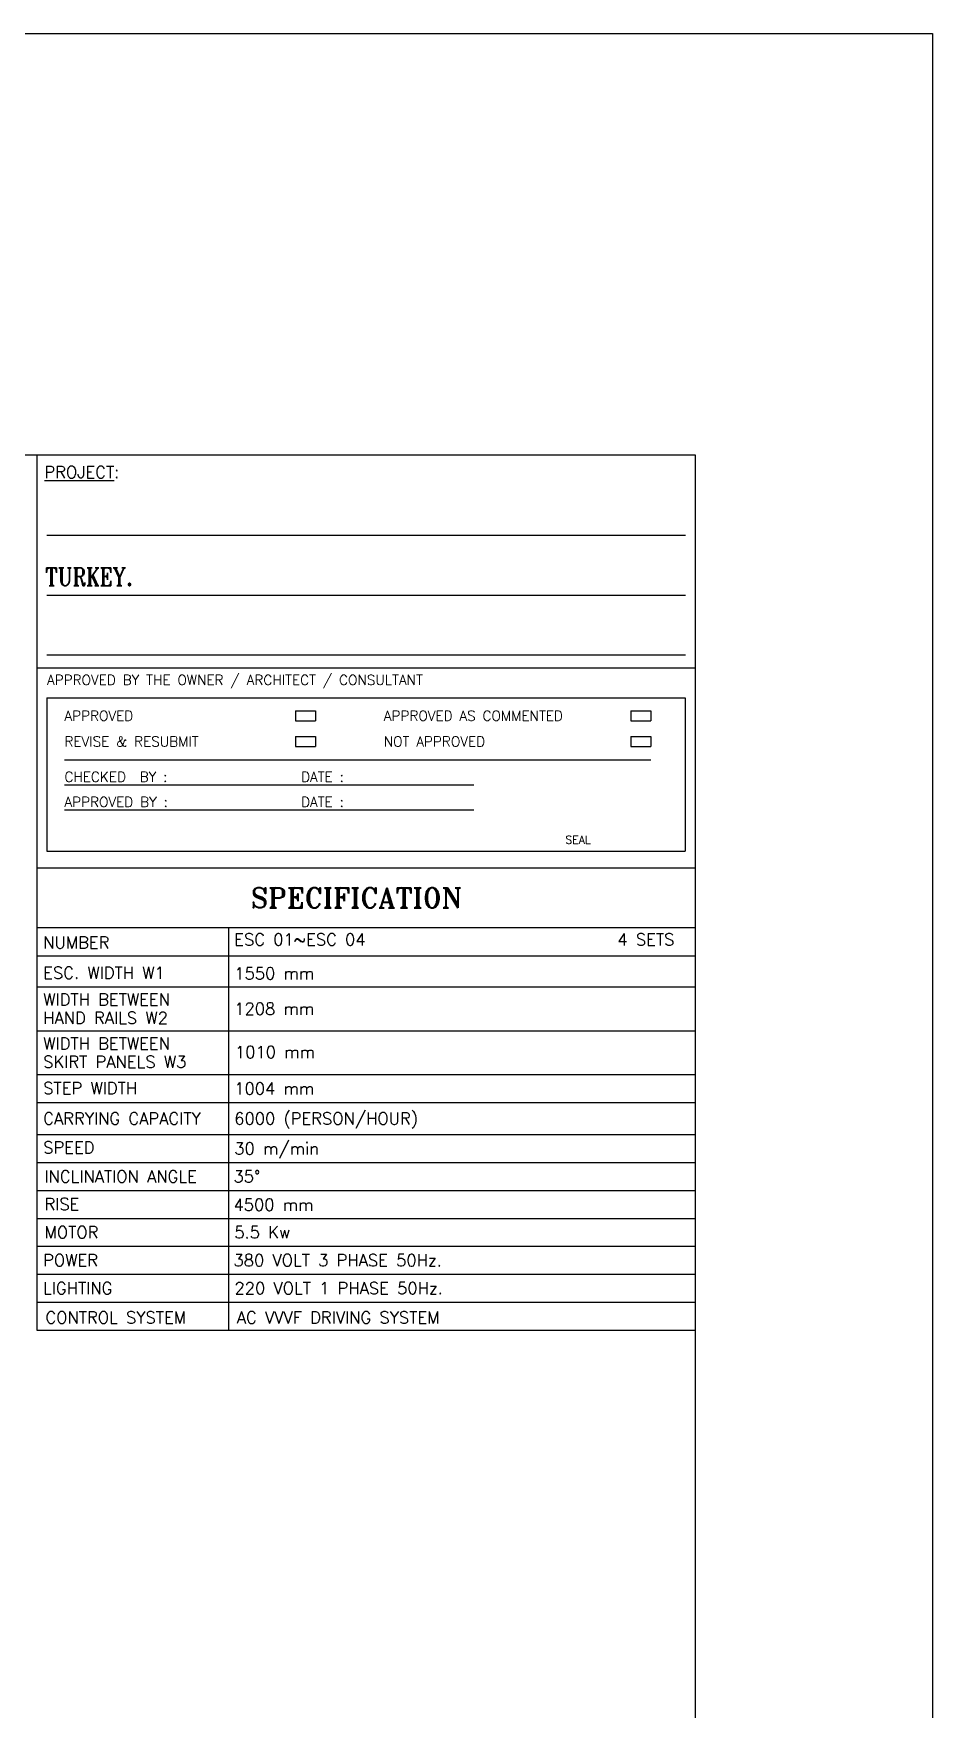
# Model space of a CAD drawing. Header units: millimetres. Extents: x -106996 to 276536, y -21995 to 37993.
# Drawn here: x 265274 to 276536, y -3571 to 17417 of the extents above; entities that cross this region are included whole.
import ezdxf

# ---------------------------------------------------------------- set-up
doc = ezdxf.new("R2010")
doc.units = ezdxf.units.MM
doc.header["$LTSCALE"] = 100
doc.layers.get('0').update_dxf_attribs({"color": 3})
for name, color, linetype in [('1', 2, 'Continuous'), ('TIT-TEXT', 7, 'Continuous'), ('TITLEBLOCK', 7, 'Continuous')]:
    doc.layers.add(name, color=color, linetype=linetype)
doc.styles.add('F1', font='romant.shx', dxfattribs={"width": 0.85})
doc.styles.add('F2', font='romand.shx')

msp = doc.modelspace()

# ---------------------------------------------------------------- linework, layer by layer
at = {"color": 1}
msp.add_lwpolyline([(-96046.149708, 17417.2504019), (276536.0041229, 17417.2504019), (276536.0041229, -21995.3976347), (-96046.149708, -21995.3976347)], close=True, dxfattribs=at)
at = {"layer": '1', "color": 3}
for p, q in [((265315.3740896, 12134.950164), (265315.3740896, 6968.4723963)), ((265315.3740896, 6968.4723963), (265315.3740896, 1179.529807)), ((265315.3740896, 1179.529807), (273565.3810158, 1179.529807))]:
    msp.add_line(p, q, dxfattribs=at)
at = {"layer": '1'}
for p, q in [((273565.3810158, 6218.6682189), (265315.3740896, 6218.6682189)), ((267721.0228547, 1179.529807), (267721.0228547, 6218.6682189)), ((265315.3740896, 5868.6682189), (273565.3810158, 5868.6682189)), ((265315.3740896, 5479.529807), (273565.3810158, 5479.529807)), ((265315.3740896, 4929.529807), (273565.3810158, 4929.529807)), ((265315.3740896, 4379.529807), (273565.3810158, 4379.529807)), ((265315.3740896, 4029.529807), (273565.3810158, 4029.529807)), ((265315.3740896, 3629.529807), (273565.3810158, 3629.529807)), ((265315.3740896, 3279.529807), (273565.3810158, 3279.529807)), ((265315.3740896, 2929.529807), (273565.3810158, 2929.529807)), ((265315.3740896, 2579.529807), (273565.3810158, 2579.529807)), ((265315.3740896, 2229.529807), (273565.3810158, 2229.529807)), ((265315.3740896, 1879.529807), (273565.3810158, 1879.529807)), ((265315.3740896, 1529.529807), (273565.3810158, 1529.529807))]:
    msp.add_line(p, q, dxfattribs=at)
at = {"layer": 'TITLEBLOCK', "color": 2}
for p, q in [((265440.3740896, 11135.1459866), (273440.3755021, 11135.1459866)), ((265440.3740896, 10385.1459866), (273440.3755021, 10385.1459866)), ((265440.3740896, 9635.1459866), (273440.3755021, 9635.1459866))]:
    msp.add_line(p, q, dxfattribs=at)
at = {"layer": 'TITLEBLOCK', "color": 3, "ltscale": 150}
msp.add_line((273565.3810158, 9468.4793199), (265315.3740896, 9468.4793199), dxfattribs=at)
at = {"layer": 'TITLEBLOCK'}
for p, q in [((265442.6168845, 9095.9828006), (273438.1327071, 9095.9828006)), ((265442.6168845, 9095.9828006), (265442.6168845, 7178.95431)), ((273438.1327071, 9095.9828006), (273438.1327071, 7178.95431)), ((268558.086489, 8935.2717586), (268808.086489, 8935.2717586)), ((268558.086489, 8935.2717586), (268558.086489, 8810.2717586)), ((268808.086489, 8935.2717586), (268808.086489, 8810.2717586)), ((272758.713654, 8935.2717586), (273008.713654, 8935.2717586)), ((272758.713654, 8935.2717586), (272758.713654, 8810.2717586)), ((273008.713654, 8935.2717586), (273008.713654, 8810.2717586)), ((268558.086489, 8810.2717586), (268808.086489, 8810.2717586)), ((268558.086489, 8613.4581842), (268808.086489, 8613.4581842)), ((268558.086489, 8613.4581842), (268558.086489, 8488.4581842)), ((268808.086489, 8613.4581842), (268808.086489, 8488.4581842)), ((272758.713654, 8810.2717586), (273008.713654, 8810.2717586)), ((272758.713654, 8613.4581842), (273008.713654, 8613.4581842)), ((272758.713654, 8613.4581842), (272758.713654, 8488.4581842)), ((273008.713654, 8613.4581842), (273008.713654, 8488.4581842)), ((268558.086489, 8488.4581842), (268808.086489, 8488.4581842)), ((272758.713654, 8488.4581842), (273008.713654, 8488.4581842)), ((265660.9454743, 8323.3248526), (273008.713654, 8323.3248526)), ((265660.9454743, 8009.2011326), (270792.0587497, 8009.2011326)), ((265660.9454743, 7695.0774125), (270792.0587497, 7695.0774125)), ((265442.6168845, 7178.95431), (273438.1327071, 7178.95431))]:
    msp.add_line(p, q, dxfattribs=at)
at = {"layer": 'TITLEBLOCK', "color": 3}
msp.add_line((265315.3740896, 6968.4723963), (273565.3755021, 6968.4723963), dxfattribs=at)
msp.add_lwpolyline([(233765.3810158, -15315.049836), (273565.3810158, -15315.049836), (273565.3810158, 12134.950164), (233765.3810158, 12134.950164)], close=True, dxfattribs=at)

# ---------------------------------------------------------------- texts
for s, height, style, p in [('SPECIFICATION', 250, 'F1', (267997.0471507, 6468.6682189)), ('NUMBER', 150, 'F2', (265395.5470222, 5958.3037148)), ('ESC. WIDTH W1', 150, 'F2', (265395.5470222, 5579.529807)), ('1550 mm', 150, 'F2', (267788.8916338, 5572.0607871)), ('WIDTH BETWEEN', 150, 'F2', (265395.5470222, 5244.529807)), ('1208 mm', 150, 'F2', (267788.8916338, 5129.529807)), ('HAND RAILS W2', 150, 'F2', (265395.5470222, 5014.529807)), ('WIDTH BETWEEN', 150, 'F2', (265395.5470222, 4694.529807)), ('1010 mm', 150, 'F2', (267797.9987716, 4587.1902519)), ('SKIRT PANELS W3', 150, 'F2', (265395.5470222, 4464.529807)), ('STEP WIDTH', 150, 'F2', (265395.5470222, 4135.500351)), ('1004 mm', 150, 'F2', (267788.8916338, 4129.529807)), ('CARRYING CAPACITY', 150, 'F2', (265395.5470222, 3754.529807)), ('6000 (PERSON/HOUR)', 150, 'F2', (267788.8916338, 3754.529807)), ('SPEED ', 150, 'F2', (265395.5470222, 3391.3132271)), ('30 m/min', 150, 'F2', (267788.8916338, 3379.529807)), ('INCLINATION ANGLE', 150, 'F2', (265410.7372272, 3029.529807)), ('35%%d', 150, 'F2', (267778.891969, 3029.529807)), ('RISE ', 150, 'F2', (265410.7372272, 2683.1685646)), ('4500 mm', 150, 'F2', (267778.891969, 2675.4322755)), ('MOTOR', 150, 'F2', (265412.4186235, 2329.529807)), ('5.5 Kw', 150, 'F2', (267789.3711859, 2329.529807)), ('POWER ', 150, 'F2', (265394.2344888, 1979.529807)), ('380 VOLT 3 PHASE 50Hz.', 150, 'F2', (267778.891969, 1979.529807)), ('LIGHTING', 150, 'F2', (265394.2344888, 1629.529807)), ('220 VOLT 1 PHASE 50Hz.', 150, 'F2', (267791.391969, 1629.529807)), ('CONTROL SYSTEM', 150, 'F2', (265423.3202666, 1263.2551842)), ('AC VVVF DRIVING SYSTEM', 150, 'F2', (267820.4777467, 1263.2551842))]:
    msp.add_text(s, height=height, dxfattribs=dict(style=style)).set_placement(p)
at = {"insert": (267788.8916338, 6147.3742089), "char_height": 150, "width": 6708.749302357, "attachment_point": 1, "style": 'F2'}
msp.add_mtext('ESC 01~ESC 04   ^I^I^I^I^I4 SETS', dxfattribs=at)
at = {"layer": 'TIT-TEXT'}
for s, height, style, p in [('%%UPROJECT%%U:', 150, 'F2', (265410.2828669, 11849.920781)), ('APPROVED BY THE OWNER / ARCHITECT / CONSULTANT', 125, 'F1', (265442.6168845, 9259.5457665)), ('APPROVED', 125, 'F2', (265660.9454743, 8810.2717586)), ('APPROVED AS COMMENTED', 125, 'F2', (269661.6862161, 8810.2717586)), ('REVISE & RESUBMIT', 125, 'F2', (265660.9454743, 8488.4581842)), ('NOT APPROVED', 125, 'F2', (269661.6862161, 8488.4581842)), ('CHECKED  BY : ', 125, 'F2', (265660.9454743, 8046.0670887)), ('DATE :', 125, 'F2', (268625.945231, 8046.0670887)), ('APPROVED BY :', 125, 'F2', (265660.9454743, 7731.9433687)), ('DATE :', 125, 'F2', (268625.945231, 7731.9433687)), ('SEAL', 100, 'F1', (271936.9073113, 7270.4881133))]:
    msp.add_text(s, height=height, dxfattribs=dict(at, style=style)).set_placement(p)
at = {"layer": 'TIT-TEXT', "insert": (265423.17697, 10725.8388547), "char_height": 225, "width": 8366.42467696, "attachment_point": 1, "style": 'F1'}
msp.add_mtext('{\\W0.8;TURKEY.}', dxfattribs=at)

doc.saveas('drawing.dxf')
